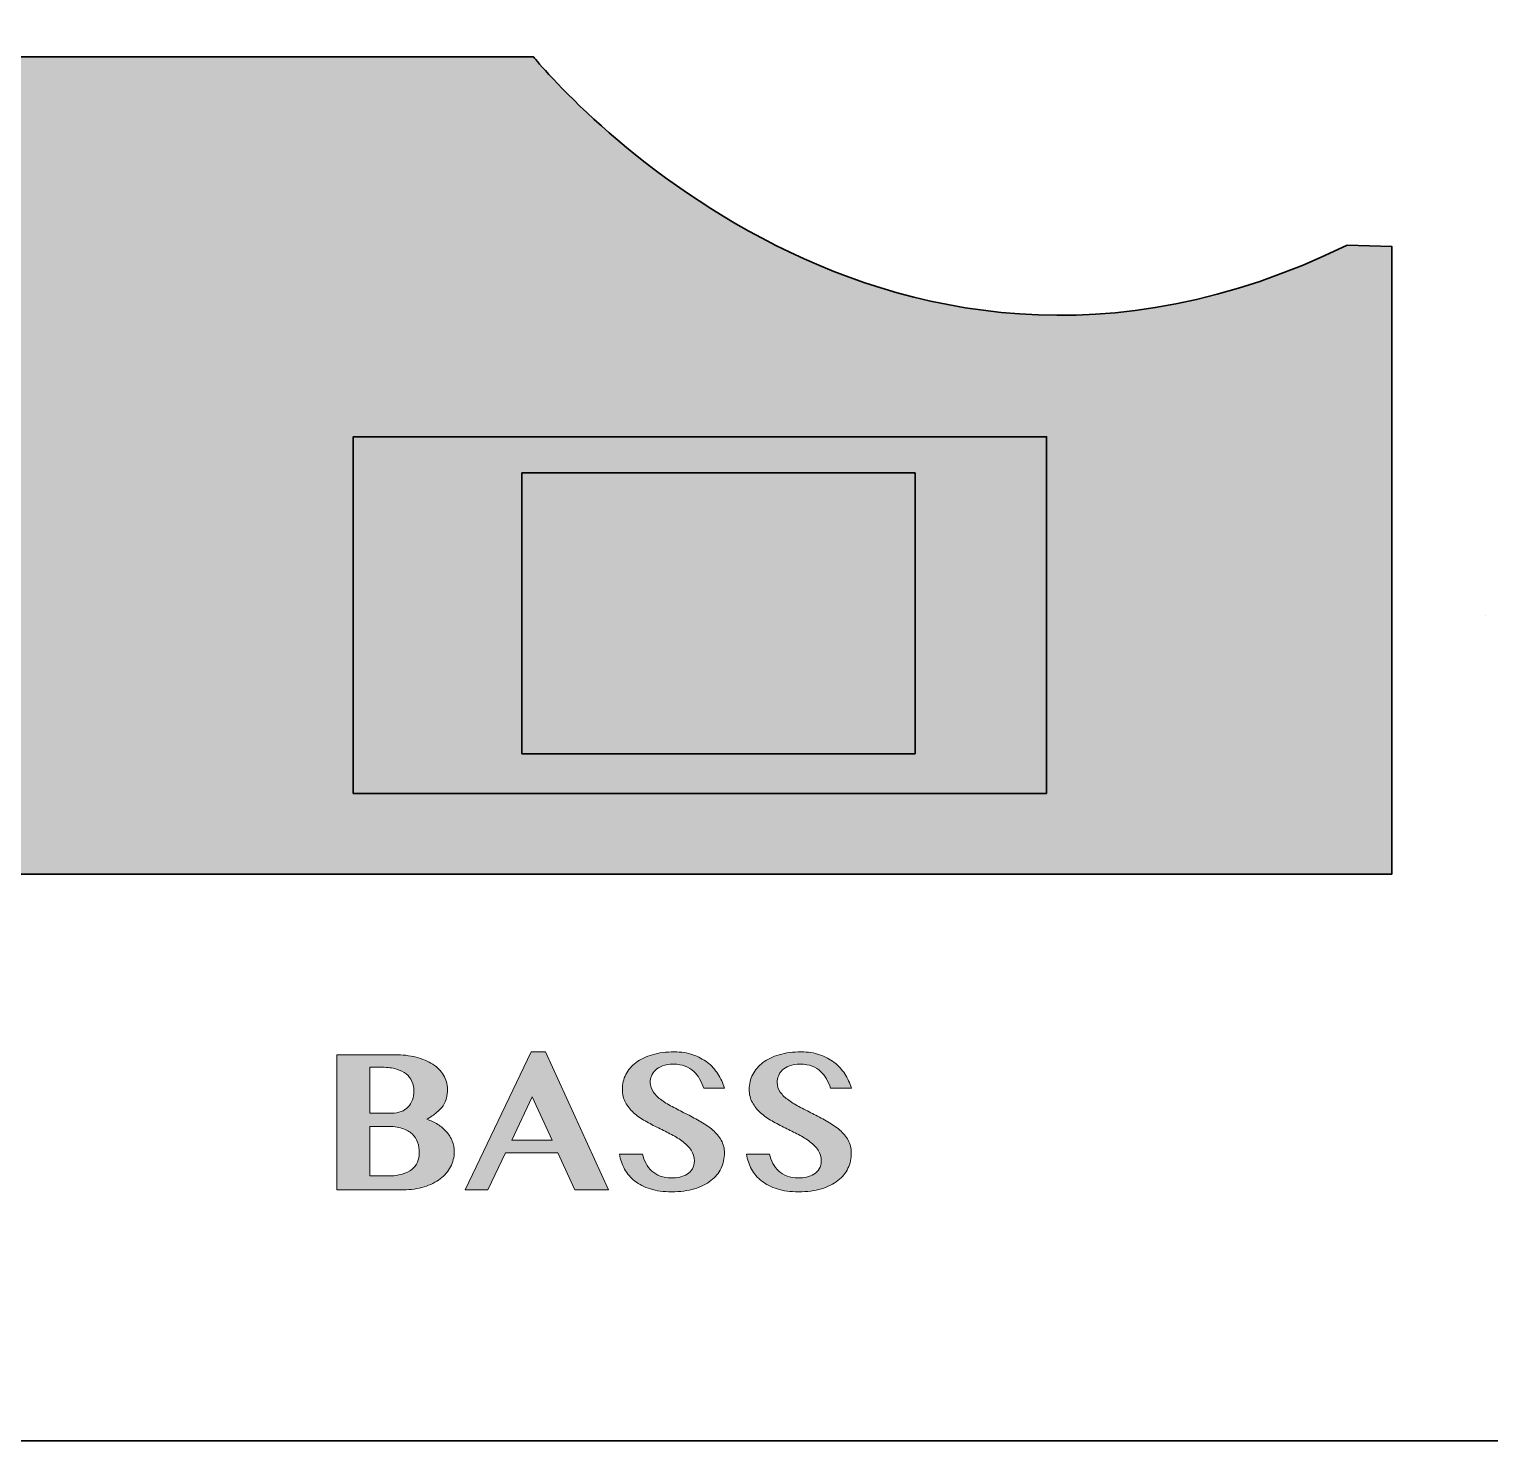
# Model space of a CAD drawing. Header units: inches. Extents: x 4.6 to 20.9, y -20.8 to -6.4.
# Drawn here: x 12.858 to 15.459, y -20.79 to -18.278 of the extents above; entities that cross this region are included whole.
import ezdxf

# ---------------------------------------------------------------- set-up
doc = ezdxf.new("R2010")
doc.units = ezdxf.units.IN
doc.header["$MEASUREMENT"] = 0
for name, color, linetype in [('Decorations', 7, 'Continuous'), ('Gold Things', 7, 'Continuous'), ('Parts Outlines', 7, 'Continuous'), ('Text', 7, 'Continuous')]:
    doc.layers.add(name, color=color, linetype=linetype)

# ---------------------------------------------------------------- blocks, each defined once
blk = doc.blocks.new('block 22')
at = {"layer": 'Text', "true_color": 0x231f20}
h = blk.add_hatch(color=179, dxfattribs=at)
h.dxf.hatch_style = 2
edge = h.paths.add_edge_path()
edge.add_spline(control_points=[(13.4054, -20.1031), (13.4054, -20.1031), (13.5086, -20.1031), (13.5086, -20.1031), (13.5225, -20.1031), (13.5352, -20.1046), (13.5467, -20.1075), (13.5583, -20.1105), (13.5682, -20.1147), (13.5765, -20.1201), (13.5848, -20.1255), (13.5912, -20.132), (13.5958, -20.1395), (13.6004, -20.1471), (13.6027, -20.1554), (13.6027, -20.1646), (13.6027, -20.1704), (13.6021, -20.1757), (13.6009, -20.1804), (13.5997, -20.1851), (13.5977, -20.1896), (13.5948, -20.1939), (13.5919, -20.1981), (13.5881, -20.2022), (13.5834, -20.2062), (13.5787, -20.2101), (13.573, -20.2141), (13.566, -20.2181), (13.5731, -20.2204), (13.5796, -20.2234), (13.5856, -20.2272), (13.5915, -20.2309), (13.5967, -20.2353), (13.601, -20.2403), (13.6054, -20.2453), (13.6087, -20.2508), (13.6112, -20.2569), (13.6136, -20.2628), (13.6147, -20.2693), (13.6147, -20.2762), (13.6147, -20.2857), (13.6126, -20.2945), (13.6083, -20.3027), (13.6039, -20.3108), (13.5978, -20.3179), (13.5898, -20.324), (13.5818, -20.3301), (13.5723, -20.3349), (13.5611, -20.3384), (13.5499, -20.3418), (13.5375, -20.3435), (13.5239, -20.3435), (13.5239, -20.3435), (13.4054, -20.3435), (13.4054, -20.3435), (13.4054, -20.3435), (13.4054, -20.1031), (13.4054, -20.1031)], knot_values=[0, 0, 0, 0, 1, 1, 1, 2, 2, 2, 3, 3, 3, 4, 4, 4, 5, 5, 5, 6, 6, 6, 7, 7, 7, 8, 8, 8, 9, 9, 9, 10, 10, 10, 11, 11, 11, 12, 12, 12, 13, 13, 13, 14, 14, 14, 15, 15, 15, 16, 16, 16, 17, 17, 17, 18, 18, 18, 19, 19, 19, 19], degree=3, periodic=1)
edge = h.paths.add_edge_path()
edge.add_spline(control_points=[(13.4645, -20.2073), (13.4645, -20.2073), (13.5033, -20.2073), (13.5033, -20.2073), (13.5096, -20.2073), (13.5152, -20.2063), (13.5201, -20.2044), (13.525, -20.2025), (13.5292, -20.1997), (13.5325, -20.1962), (13.5359, -20.1926), (13.5385, -20.1885), (13.5403, -20.1837), (13.542, -20.179), (13.5429, -20.1738), (13.5429, -20.168), (13.5429, -20.1617), (13.5418, -20.1559), (13.5395, -20.1507), (13.5373, -20.1455), (13.5339, -20.141), (13.5293, -20.1373), (13.5247, -20.1337), (13.5189, -20.1308), (13.5118, -20.1287), (13.5047, -20.1266), (13.4963, -20.1255), (13.4864, -20.1255), (13.4864, -20.1255), (13.4645, -20.1255), (13.4645, -20.1255), (13.4645, -20.1255), (13.4645, -20.2073), (13.4645, -20.2073)], knot_values=[0, 0, 0, 0, 1, 1, 1, 2, 2, 2, 3, 3, 3, 4, 4, 4, 5, 5, 5, 6, 6, 6, 7, 7, 7, 8, 8, 8, 9, 9, 9, 10, 10, 10, 11, 11, 11, 11], degree=3, periodic=1)
edge = h.paths.add_edge_path()
edge.add_spline(control_points=[(13.4645, -20.3189), (13.4645, -20.3189), (13.4971, -20.3189), (13.4971, -20.3189), (13.5066, -20.3189), (13.5148, -20.3179), (13.5218, -20.3158), (13.5288, -20.3137), (13.5346, -20.3109), (13.5392, -20.3072), (13.5437, -20.3036), (13.5471, -20.2993), (13.5493, -20.2943), (13.5515, -20.2893), (13.5525, -20.2839), (13.5525, -20.2779), (13.5525, -20.2712), (13.5516, -20.2649), (13.5495, -20.2591), (13.5475, -20.2533), (13.5443, -20.2483), (13.5398, -20.2442), (13.5353, -20.24), (13.5293, -20.2367), (13.5219, -20.2343), (13.5145, -20.2319), (13.5055, -20.2307), (13.4949, -20.2307), (13.4949, -20.2307), (13.4645, -20.2307), (13.4645, -20.2307), (13.4645, -20.2307), (13.4645, -20.3189), (13.4645, -20.3189)], knot_values=[0, 0, 0, 0, 1, 1, 1, 2, 2, 2, 3, 3, 3, 4, 4, 4, 5, 5, 5, 6, 6, 6, 7, 7, 7, 8, 8, 8, 9, 9, 9, 10, 10, 10, 11, 11, 11, 11], degree=3, periodic=1)
h = blk.add_hatch(color=179, dxfattribs=at)
h.dxf.hatch_style = 2
h.paths.add_polyline_path([(13.7771, -20.098), (13.8897, -20.3435), (13.8294, -20.3435), (13.7993, -20.2779), (13.7059, -20.2779), (13.6743, -20.3435), (13.6343, -20.3435), (13.7515, -20.098)])
h.paths.add_polyline_path([(13.717, -20.2555), (13.7893, -20.2555), (13.7536, -20.1779)])
h = blk.add_hatch(color=179, dxfattribs=at)
h.dxf.hatch_style = 2
edge = h.paths.add_edge_path()
edge.add_spline(control_points=[(14.0018, -20.3471), (13.9874, -20.3471), (13.9747, -20.3455), (13.9639, -20.3421), (13.9532, -20.3387), (13.944, -20.3341), (13.9363, -20.3281), (13.9287, -20.3221), (13.9226, -20.3151), (13.9181, -20.3069), (13.9136, -20.2987), (13.9106, -20.2897), (13.909, -20.2799), (13.909, -20.2799), (13.9499, -20.2799), (13.9499, -20.2799), (13.9514, -20.286), (13.9535, -20.2916), (13.9562, -20.2967), (13.959, -20.3019), (13.9624, -20.3064), (13.9666, -20.3103), (13.9708, -20.3141), (13.9757, -20.3171), (13.9814, -20.3193), (13.9872, -20.3215), (13.9938, -20.3225), (14.0014, -20.3225), (14.0063, -20.3225), (14.0113, -20.322), (14.0162, -20.321), (14.0211, -20.3199), (14.0255, -20.3182), (14.0293, -20.3158), (14.0332, -20.3134), (14.0363, -20.3103), (14.0387, -20.3064), (14.0411, -20.3025), (14.0423, -20.2978), (14.0423, -20.2922), (14.0423, -20.2851), (14.0405, -20.2788), (14.0368, -20.2733), (14.0331, -20.2677), (14.0282, -20.2626), (14.0222, -20.258), (14.0162, -20.2535), (14.0093, -20.2492), (14.0017, -20.2453), (13.994, -20.2413), (13.9862, -20.2374), (13.9782, -20.2334), (13.9701, -20.2295), (13.9623, -20.2254), (13.9547, -20.221), (13.9471, -20.2167), (13.9402, -20.2118), (13.9342, -20.2064), (13.9281, -20.201), (13.9233, -20.195), (13.9196, -20.1882), (13.9159, -20.1815), (13.9141, -20.1737), (13.9141, -20.1648), (13.9141, -20.1554), (13.9161, -20.1465), (13.9203, -20.1383), (13.9245, -20.1301), (13.9306, -20.123), (13.9385, -20.1171), (13.9465, -20.1111), (13.9562, -20.1065), (13.9676, -20.1031), (13.979, -20.0997), (13.992, -20.098), (14.0067, -20.098), (14.0187, -20.098), (14.0296, -20.0997), (14.0395, -20.1031), (14.0492, -20.1065), (14.0579, -20.1111), (14.0654, -20.1168), (14.0728, -20.1226), (14.0791, -20.1295), (14.0843, -20.1373), (14.0894, -20.1452), (14.0934, -20.1537), (14.0961, -20.1627), (14.0961, -20.1627), (14.059, -20.1627), (14.059, -20.1627), (14.0569, -20.1569), (14.0544, -20.1514), (14.0516, -20.1463), (14.0488, -20.1411), (14.0453, -20.1366), (14.0411, -20.1328), (14.0369, -20.1289), (14.0319, -20.1258), (14.0261, -20.1235), (14.0202, -20.1211), (14.0131, -20.12), (14.0049, -20.12), (13.9972, -20.12), (13.9907, -20.121), (13.9855, -20.123), (13.9803, -20.125), (13.9761, -20.1276), (13.9729, -20.1307), (13.9697, -20.1339), (13.9673, -20.1373), (13.9659, -20.1411), (13.9644, -20.1449), (13.9637, -20.1486), (13.9637, -20.1523), (13.9637, -20.1587), (13.9656, -20.1646), (13.9694, -20.1698), (13.9732, -20.175), (13.9781, -20.1798), (13.9843, -20.1842), (13.9905, -20.1887), (13.9976, -20.1929), (14.0056, -20.197), (14.0135, -20.2011), (14.0216, -20.2053), (14.0298, -20.2094), (14.038, -20.2136), (14.0461, -20.218), (14.054, -20.2225), (14.062, -20.227), (14.0691, -20.2319), (14.0752, -20.2374), (14.0814, -20.2429), (14.0864, -20.2489), (14.0902, -20.2555), (14.094, -20.2621), (14.0959, -20.2696), (14.0959, -20.2779), (14.0959, -20.2878), (14.0939, -20.2969), (14.0898, -20.3053), (14.0858, -20.3138), (14.0798, -20.3211), (14.0719, -20.3273), (14.0639, -20.3334), (14.0541, -20.3383), (14.0425, -20.3418), (14.0308, -20.3454), (14.0173, -20.3471), (14.0018, -20.3471)], knot_values=[0, 0, 0, 0, 1, 1, 1, 2, 2, 2, 3, 3, 3, 4, 4, 4, 5, 5, 5, 6, 6, 6, 7, 7, 7, 8, 8, 8, 9, 9, 9, 10, 10, 10, 11, 11, 11, 12, 12, 12, 13, 13, 13, 14, 14, 14, 15, 15, 15, 16, 16, 16, 17, 17, 17, 18, 18, 18, 19, 19, 19, 20, 20, 20, 21, 21, 21, 22, 22, 22, 23, 23, 23, 24, 24, 24, 25, 25, 25, 26, 26, 26, 27, 27, 27, 28, 28, 28, 29, 29, 29, 30, 30, 30, 31, 31, 31, 32, 32, 32, 33, 33, 33, 34, 34, 34, 35, 35, 35, 36, 36, 36, 37, 37, 37, 38, 38, 38, 39, 39, 39, 40, 40, 40, 41, 41, 41, 42, 42, 42, 43, 43, 43, 44, 44, 44, 45, 45, 45, 46, 46, 46, 47, 47, 47, 48, 48, 48, 49, 49, 49, 50, 50, 50, 50], degree=3, periodic=1)
h = blk.add_hatch(color=179, dxfattribs=at)
h.dxf.hatch_style = 2
edge = h.paths.add_edge_path()
edge.add_spline(control_points=[(14.2278, -20.3471), (14.2133, -20.3471), (14.2007, -20.3455), (14.1899, -20.3421), (14.1792, -20.3387), (14.17, -20.3341), (14.1623, -20.3281), (14.1547, -20.3221), (14.1486, -20.3151), (14.1441, -20.3069), (14.1396, -20.2987), (14.1365, -20.2897), (14.135, -20.2799), (14.135, -20.2799), (14.1759, -20.2799), (14.1759, -20.2799), (14.1774, -20.286), (14.1795, -20.2916), (14.1822, -20.2967), (14.1849, -20.3019), (14.1884, -20.3064), (14.1926, -20.3103), (14.1968, -20.3141), (14.2017, -20.3171), (14.2074, -20.3193), (14.2131, -20.3215), (14.2197, -20.3225), (14.2273, -20.3225), (14.2323, -20.3225), (14.2372, -20.322), (14.2421, -20.321), (14.2471, -20.3199), (14.2514, -20.3182), (14.2553, -20.3158), (14.2591, -20.3134), (14.2623, -20.3103), (14.2647, -20.3064), (14.2671, -20.3025), (14.2683, -20.2978), (14.2683, -20.2922), (14.2683, -20.2851), (14.2665, -20.2788), (14.2628, -20.2733), (14.259, -20.2677), (14.2542, -20.2626), (14.2482, -20.258), (14.2421, -20.2535), (14.2353, -20.2492), (14.2277, -20.2453), (14.22, -20.2413), (14.2122, -20.2374), (14.2041, -20.2334), (14.1961, -20.2295), (14.1883, -20.2254), (14.1806, -20.221), (14.173, -20.2167), (14.1662, -20.2118), (14.1601, -20.2064), (14.1541, -20.201), (14.1492, -20.195), (14.1456, -20.1882), (14.1418, -20.1815), (14.14, -20.1737), (14.14, -20.1648), (14.14, -20.1554), (14.1421, -20.1465), (14.1463, -20.1383), (14.1505, -20.1301), (14.1565, -20.123), (14.1645, -20.1171), (14.1724, -20.1111), (14.1821, -20.1065), (14.1935, -20.1031), (14.205, -20.0997), (14.218, -20.098), (14.2326, -20.098), (14.2446, -20.098), (14.2556, -20.0997), (14.2654, -20.1031), (14.2752, -20.1065), (14.2838, -20.1111), (14.2913, -20.1168), (14.2988, -20.1226), (14.3051, -20.1295), (14.3102, -20.1373), (14.3154, -20.1452), (14.3193, -20.1537), (14.3221, -20.1627), (14.3221, -20.1627), (14.285, -20.1627), (14.285, -20.1627), (14.2828, -20.1569), (14.2804, -20.1514), (14.2776, -20.1463), (14.2748, -20.1411), (14.2713, -20.1366), (14.2671, -20.1328), (14.2629, -20.1289), (14.2579, -20.1258), (14.252, -20.1235), (14.2462, -20.1211), (14.2391, -20.12), (14.2309, -20.12), (14.2232, -20.12), (14.2167, -20.121), (14.2115, -20.123), (14.2063, -20.125), (14.2021, -20.1276), (14.1988, -20.1307), (14.1956, -20.1339), (14.1933, -20.1373), (14.1919, -20.1411), (14.1904, -20.1449), (14.1897, -20.1486), (14.1897, -20.1523), (14.1897, -20.1587), (14.1916, -20.1646), (14.1953, -20.1698), (14.1991, -20.175), (14.2041, -20.1798), (14.2103, -20.1842), (14.2165, -20.1887), (14.2236, -20.1929), (14.2315, -20.197), (14.2395, -20.2011), (14.2475, -20.2053), (14.2557, -20.2094), (14.2639, -20.2136), (14.272, -20.218), (14.28, -20.2225), (14.2879, -20.227), (14.295, -20.2319), (14.3012, -20.2374), (14.3074, -20.2429), (14.3124, -20.2489), (14.3162, -20.2555), (14.32, -20.2621), (14.3218, -20.2696), (14.3218, -20.2779), (14.3218, -20.2878), (14.3198, -20.2969), (14.3158, -20.3053), (14.3118, -20.3138), (14.3058, -20.3211), (14.2978, -20.3273), (14.2899, -20.3334), (14.2801, -20.3383), (14.2684, -20.3418), (14.2568, -20.3454), (14.2432, -20.3471), (14.2278, -20.3471)], knot_values=[0, 0, 0, 0, 1, 1, 1, 2, 2, 2, 3, 3, 3, 4, 4, 4, 5, 5, 5, 6, 6, 6, 7, 7, 7, 8, 8, 8, 9, 9, 9, 10, 10, 10, 11, 11, 11, 12, 12, 12, 13, 13, 13, 14, 14, 14, 15, 15, 15, 16, 16, 16, 17, 17, 17, 18, 18, 18, 19, 19, 19, 20, 20, 20, 21, 21, 21, 22, 22, 22, 23, 23, 23, 24, 24, 24, 25, 25, 25, 26, 26, 26, 27, 27, 27, 28, 28, 28, 29, 29, 29, 30, 30, 30, 31, 31, 31, 32, 32, 32, 33, 33, 33, 34, 34, 34, 35, 35, 35, 36, 36, 36, 37, 37, 37, 38, 38, 38, 39, 39, 39, 40, 40, 40, 41, 41, 41, 42, 42, 42, 43, 43, 43, 44, 44, 44, 45, 45, 45, 46, 46, 46, 47, 47, 47, 48, 48, 48, 49, 49, 49, 50, 50, 50, 50], degree=3, periodic=1)
at = {"layer": 'Text', "lineweight": 0}
for points in [[(13.7771, -20.098), (13.8897, -20.3435), (13.8294, -20.3435), (13.7993, -20.2779), (13.7059, -20.2779), (13.6743, -20.3435), (13.6343, -20.3435), (13.7515, -20.098), (13.7771, -20.098)], [(13.717, -20.2555), (13.7893, -20.2555), (13.7536, -20.1779), (13.717, -20.2555)]]:
    blk.add_lwpolyline(points, dxfattribs=at)
for points, knots in [([(13.4054, -20.1031), (13.4054, -20.1031), (13.5086, -20.1031), (13.5086, -20.1031), (13.5225, -20.1031), (13.5352, -20.1046), (13.5467, -20.1075), (13.5583, -20.1105), (13.5682, -20.1147), (13.5765, -20.1201), (13.5848, -20.1255), (13.5912, -20.132), (13.5958, -20.1395), (13.6004, -20.1471), (13.6027, -20.1554), (13.6027, -20.1646), (13.6027, -20.1704), (13.6021, -20.1757), (13.6009, -20.1804), (13.5997, -20.1851), (13.5977, -20.1896), (13.5948, -20.1939), (13.5919, -20.1981), (13.5881, -20.2022), (13.5834, -20.2062), (13.5787, -20.2101), (13.573, -20.2141), (13.566, -20.2181), (13.5731, -20.2204), (13.5796, -20.2234), (13.5856, -20.2272), (13.5915, -20.2309), (13.5967, -20.2353), (13.601, -20.2403), (13.6054, -20.2453), (13.6087, -20.2508), (13.6112, -20.2569), (13.6136, -20.2628), (13.6147, -20.2693), (13.6147, -20.2762), (13.6147, -20.2857), (13.6126, -20.2945), (13.6083, -20.3027), (13.6039, -20.3108), (13.5978, -20.3179), (13.5898, -20.324), (13.5818, -20.3301), (13.5723, -20.3349), (13.5611, -20.3384), (13.5499, -20.3418), (13.5375, -20.3435), (13.5239, -20.3435), (13.5239, -20.3435), (13.4054, -20.3435), (13.4054, -20.3435), (13.4054, -20.3435), (13.4054, -20.1031), (13.4054, -20.1031)], [0, 0, 0, 0, 1, 1, 1, 2, 2, 2, 3, 3, 3, 4, 4, 4, 5, 5, 5, 6, 6, 6, 7, 7, 7, 8, 8, 8, 9, 9, 9, 10, 10, 10, 11, 11, 11, 12, 12, 12, 13, 13, 13, 14, 14, 14, 15, 15, 15, 16, 16, 16, 17, 17, 17, 18, 18, 18, 19, 19, 19, 19]), ([(14.0018, -20.3471), (13.9874, -20.3471), (13.9747, -20.3455), (13.9639, -20.3421), (13.9532, -20.3387), (13.944, -20.3341), (13.9363, -20.3281), (13.9287, -20.3221), (13.9226, -20.3151), (13.9181, -20.3069), (13.9136, -20.2987), (13.9106, -20.2897), (13.909, -20.2799), (13.909, -20.2799), (13.9499, -20.2799), (13.9499, -20.2799), (13.9514, -20.286), (13.9535, -20.2916), (13.9562, -20.2967), (13.959, -20.3019), (13.9624, -20.3064), (13.9666, -20.3103), (13.9708, -20.3141), (13.9757, -20.3171), (13.9814, -20.3193), (13.9872, -20.3215), (13.9938, -20.3225), (14.0014, -20.3225), (14.0063, -20.3225), (14.0113, -20.322), (14.0162, -20.321), (14.0211, -20.3199), (14.0255, -20.3182), (14.0293, -20.3158), (14.0332, -20.3134), (14.0363, -20.3103), (14.0387, -20.3064), (14.0411, -20.3025), (14.0423, -20.2978), (14.0423, -20.2922), (14.0423, -20.2851), (14.0405, -20.2788), (14.0368, -20.2733), (14.0331, -20.2677), (14.0282, -20.2626), (14.0222, -20.258), (14.0162, -20.2535), (14.0093, -20.2492), (14.0017, -20.2453), (13.994, -20.2413), (13.9862, -20.2374), (13.9782, -20.2334), (13.9701, -20.2295), (13.9623, -20.2254), (13.9547, -20.221), (13.9471, -20.2167), (13.9402, -20.2118), (13.9342, -20.2064), (13.9281, -20.201), (13.9233, -20.195), (13.9196, -20.1882), (13.9159, -20.1815), (13.9141, -20.1737), (13.9141, -20.1648), (13.9141, -20.1554), (13.9161, -20.1465), (13.9203, -20.1383), (13.9245, -20.1301), (13.9306, -20.123), (13.9385, -20.1171), (13.9465, -20.1111), (13.9562, -20.1065), (13.9676, -20.1031), (13.979, -20.0997), (13.992, -20.098), (14.0067, -20.098), (14.0187, -20.098), (14.0296, -20.0997), (14.0395, -20.1031), (14.0492, -20.1065), (14.0579, -20.1111), (14.0654, -20.1168), (14.0728, -20.1226), (14.0791, -20.1295), (14.0843, -20.1373), (14.0894, -20.1452), (14.0934, -20.1537), (14.0961, -20.1627), (14.0961, -20.1627), (14.059, -20.1627), (14.059, -20.1627), (14.0569, -20.1569), (14.0544, -20.1514), (14.0516, -20.1463), (14.0488, -20.1411), (14.0453, -20.1366), (14.0411, -20.1328), (14.0369, -20.1289), (14.0319, -20.1258), (14.0261, -20.1235), (14.0202, -20.1211), (14.0131, -20.12), (14.0049, -20.12), (13.9972, -20.12), (13.9907, -20.121), (13.9855, -20.123), (13.9803, -20.125), (13.9761, -20.1276), (13.9729, -20.1307), (13.9697, -20.1339), (13.9673, -20.1373), (13.9659, -20.1411), (13.9644, -20.1449), (13.9637, -20.1486), (13.9637, -20.1523), (13.9637, -20.1587), (13.9656, -20.1646), (13.9694, -20.1698), (13.9732, -20.175), (13.9781, -20.1798), (13.9843, -20.1842), (13.9905, -20.1887), (13.9976, -20.1929), (14.0056, -20.197), (14.0135, -20.2011), (14.0216, -20.2053), (14.0298, -20.2094), (14.038, -20.2136), (14.0461, -20.218), (14.054, -20.2225), (14.062, -20.227), (14.0691, -20.2319), (14.0752, -20.2374), (14.0814, -20.2429), (14.0864, -20.2489), (14.0902, -20.2555), (14.094, -20.2621), (14.0959, -20.2696), (14.0959, -20.2779), (14.0959, -20.2878), (14.0939, -20.2969), (14.0898, -20.3053), (14.0858, -20.3138), (14.0798, -20.3211), (14.0719, -20.3273), (14.0639, -20.3334), (14.0541, -20.3383), (14.0425, -20.3418), (14.0308, -20.3454), (14.0173, -20.3471), (14.0018, -20.3471)], [0, 0, 0, 0, 1, 1, 1, 2, 2, 2, 3, 3, 3, 4, 4, 4, 5, 5, 5, 6, 6, 6, 7, 7, 7, 8, 8, 8, 9, 9, 9, 10, 10, 10, 11, 11, 11, 12, 12, 12, 13, 13, 13, 14, 14, 14, 15, 15, 15, 16, 16, 16, 17, 17, 17, 18, 18, 18, 19, 19, 19, 20, 20, 20, 21, 21, 21, 22, 22, 22, 23, 23, 23, 24, 24, 24, 25, 25, 25, 26, 26, 26, 27, 27, 27, 28, 28, 28, 29, 29, 29, 30, 30, 30, 31, 31, 31, 32, 32, 32, 33, 33, 33, 34, 34, 34, 35, 35, 35, 36, 36, 36, 37, 37, 37, 38, 38, 38, 39, 39, 39, 40, 40, 40, 41, 41, 41, 42, 42, 42, 43, 43, 43, 44, 44, 44, 45, 45, 45, 46, 46, 46, 47, 47, 47, 48, 48, 48, 49, 49, 49, 50, 50, 50, 50]), ([(14.2278, -20.3471), (14.2133, -20.3471), (14.2007, -20.3455), (14.1899, -20.3421), (14.1792, -20.3387), (14.17, -20.3341), (14.1623, -20.3281), (14.1547, -20.3221), (14.1486, -20.3151), (14.1441, -20.3069), (14.1396, -20.2987), (14.1365, -20.2897), (14.135, -20.2799), (14.135, -20.2799), (14.1759, -20.2799), (14.1759, -20.2799), (14.1774, -20.286), (14.1795, -20.2916), (14.1822, -20.2967), (14.1849, -20.3019), (14.1884, -20.3064), (14.1926, -20.3103), (14.1968, -20.3141), (14.2017, -20.3171), (14.2074, -20.3193), (14.2131, -20.3215), (14.2197, -20.3225), (14.2273, -20.3225), (14.2323, -20.3225), (14.2372, -20.322), (14.2421, -20.321), (14.2471, -20.3199), (14.2514, -20.3182), (14.2553, -20.3158), (14.2591, -20.3134), (14.2623, -20.3103), (14.2647, -20.3064), (14.2671, -20.3025), (14.2683, -20.2978), (14.2683, -20.2922), (14.2683, -20.2851), (14.2665, -20.2788), (14.2628, -20.2733), (14.259, -20.2677), (14.2542, -20.2626), (14.2482, -20.258), (14.2421, -20.2535), (14.2353, -20.2492), (14.2277, -20.2453), (14.22, -20.2413), (14.2122, -20.2374), (14.2041, -20.2334), (14.1961, -20.2295), (14.1883, -20.2254), (14.1806, -20.221), (14.173, -20.2167), (14.1662, -20.2118), (14.1601, -20.2064), (14.1541, -20.201), (14.1492, -20.195), (14.1456, -20.1882), (14.1418, -20.1815), (14.14, -20.1737), (14.14, -20.1648), (14.14, -20.1554), (14.1421, -20.1465), (14.1463, -20.1383), (14.1505, -20.1301), (14.1565, -20.123), (14.1645, -20.1171), (14.1724, -20.1111), (14.1821, -20.1065), (14.1935, -20.1031), (14.205, -20.0997), (14.218, -20.098), (14.2326, -20.098), (14.2446, -20.098), (14.2556, -20.0997), (14.2654, -20.1031), (14.2752, -20.1065), (14.2838, -20.1111), (14.2913, -20.1168), (14.2988, -20.1226), (14.3051, -20.1295), (14.3102, -20.1373), (14.3154, -20.1452), (14.3193, -20.1537), (14.3221, -20.1627), (14.3221, -20.1627), (14.285, -20.1627), (14.285, -20.1627), (14.2828, -20.1569), (14.2804, -20.1514), (14.2776, -20.1463), (14.2748, -20.1411), (14.2713, -20.1366), (14.2671, -20.1328), (14.2629, -20.1289), (14.2579, -20.1258), (14.252, -20.1235), (14.2462, -20.1211), (14.2391, -20.12), (14.2309, -20.12), (14.2232, -20.12), (14.2167, -20.121), (14.2115, -20.123), (14.2063, -20.125), (14.2021, -20.1276), (14.1988, -20.1307), (14.1956, -20.1339), (14.1933, -20.1373), (14.1919, -20.1411), (14.1904, -20.1449), (14.1897, -20.1486), (14.1897, -20.1523), (14.1897, -20.1587), (14.1916, -20.1646), (14.1953, -20.1698), (14.1991, -20.175), (14.2041, -20.1798), (14.2103, -20.1842), (14.2165, -20.1887), (14.2236, -20.1929), (14.2315, -20.197), (14.2395, -20.2011), (14.2475, -20.2053), (14.2557, -20.2094), (14.2639, -20.2136), (14.272, -20.218), (14.28, -20.2225), (14.2879, -20.227), (14.295, -20.2319), (14.3012, -20.2374), (14.3074, -20.2429), (14.3124, -20.2489), (14.3162, -20.2555), (14.32, -20.2621), (14.3218, -20.2696), (14.3218, -20.2779), (14.3218, -20.2878), (14.3198, -20.2969), (14.3158, -20.3053), (14.3118, -20.3138), (14.3058, -20.3211), (14.2978, -20.3273), (14.2899, -20.3334), (14.2801, -20.3383), (14.2684, -20.3418), (14.2568, -20.3454), (14.2432, -20.3471), (14.2278, -20.3471)], [0, 0, 0, 0, 1, 1, 1, 2, 2, 2, 3, 3, 3, 4, 4, 4, 5, 5, 5, 6, 6, 6, 7, 7, 7, 8, 8, 8, 9, 9, 9, 10, 10, 10, 11, 11, 11, 12, 12, 12, 13, 13, 13, 14, 14, 14, 15, 15, 15, 16, 16, 16, 17, 17, 17, 18, 18, 18, 19, 19, 19, 20, 20, 20, 21, 21, 21, 22, 22, 22, 23, 23, 23, 24, 24, 24, 25, 25, 25, 26, 26, 26, 27, 27, 27, 28, 28, 28, 29, 29, 29, 30, 30, 30, 31, 31, 31, 32, 32, 32, 33, 33, 33, 34, 34, 34, 35, 35, 35, 36, 36, 36, 37, 37, 37, 38, 38, 38, 39, 39, 39, 40, 40, 40, 41, 41, 41, 42, 42, 42, 43, 43, 43, 44, 44, 44, 45, 45, 45, 46, 46, 46, 47, 47, 47, 48, 48, 48, 49, 49, 49, 50, 50, 50, 50]), ([(13.4645, -20.2073), (13.4645, -20.2073), (13.5033, -20.2073), (13.5033, -20.2073), (13.5096, -20.2073), (13.5152, -20.2063), (13.5201, -20.2044), (13.525, -20.2025), (13.5292, -20.1997), (13.5325, -20.1962), (13.5359, -20.1926), (13.5385, -20.1885), (13.5403, -20.1837), (13.542, -20.179), (13.5429, -20.1738), (13.5429, -20.168), (13.5429, -20.1617), (13.5418, -20.1559), (13.5395, -20.1507), (13.5373, -20.1455), (13.5339, -20.141), (13.5293, -20.1373), (13.5247, -20.1337), (13.5189, -20.1308), (13.5118, -20.1287), (13.5047, -20.1266), (13.4963, -20.1255), (13.4864, -20.1255), (13.4864, -20.1255), (13.4645, -20.1255), (13.4645, -20.1255), (13.4645, -20.1255), (13.4645, -20.2073), (13.4645, -20.2073)], [0, 0, 0, 0, 1, 1, 1, 2, 2, 2, 3, 3, 3, 4, 4, 4, 5, 5, 5, 6, 6, 6, 7, 7, 7, 8, 8, 8, 9, 9, 9, 10, 10, 10, 11, 11, 11, 11]), ([(13.4645, -20.3189), (13.4645, -20.3189), (13.4971, -20.3189), (13.4971, -20.3189), (13.5066, -20.3189), (13.5148, -20.3179), (13.5218, -20.3158), (13.5288, -20.3137), (13.5346, -20.3109), (13.5392, -20.3072), (13.5437, -20.3036), (13.5471, -20.2993), (13.5493, -20.2943), (13.5515, -20.2893), (13.5525, -20.2839), (13.5525, -20.2779), (13.5525, -20.2712), (13.5516, -20.2649), (13.5495, -20.2591), (13.5475, -20.2533), (13.5443, -20.2483), (13.5398, -20.2442), (13.5353, -20.24), (13.5293, -20.2367), (13.5219, -20.2343), (13.5145, -20.2319), (13.5055, -20.2307), (13.4949, -20.2307), (13.4949, -20.2307), (13.4645, -20.2307), (13.4645, -20.2307), (13.4645, -20.2307), (13.4645, -20.3189), (13.4645, -20.3189)], [0, 0, 0, 0, 1, 1, 1, 2, 2, 2, 3, 3, 3, 4, 4, 4, 5, 5, 5, 6, 6, 6, 7, 7, 7, 8, 8, 8, 9, 9, 9, 10, 10, 10, 11, 11, 11, 11])]:
    blk.add_open_spline(points, degree=3, knots=knots, dxfattribs=at)

msp = doc.modelspace()

# ---------------------------------------------------------------- hatches: boundary and pattern name
at = {"layer": 'Gold Things', "true_color": 0xf8ed31}
h = msp.add_hatch(color=2, dxfattribs=at)
edge = h.paths.add_edge_path()
edge.add_spline(control_points=[(7.1702, -18.6355), (7.1702, -18.6355), (7.0842, -18.6326), (7.0842, -18.6326), (7.0842, -18.6326), (7.0842, -18.8283), (7.0842, -18.8283), (7.0842, -18.8283), (7.0842, -19.782), (7.0842, -19.782), (7.0842, -19.782), (15.2841, -19.782), (15.2841, -19.782), (15.2841, -19.782), (15.2841, -19.0412), (15.2841, -19.0412), (15.2841, -19.0412), (15.2841, -18.8648), (15.2841, -18.8648), (15.2841, -18.8648), (15.2841, -18.6641), (15.2841, -18.6641), (15.2841, -18.6641), (15.2047, -18.6619), (15.2047, -18.6619), (14.3581, -19.0765), (13.7559, -18.3268), (13.7559, -18.3268), (13.7559, -18.3268), (8.6519, -18.3268), (8.6519, -18.3268), (8.6519, -18.3268), (8.2197, -19.0559), (7.3201, -18.7266), (7.3201, -18.7266), (7.1702, -18.6355), (7.1702, -18.6355)], knot_values=[0, 0, 0, 0, 1, 1, 1, 2, 2, 2, 3, 3, 3, 4, 4, 4, 5, 5, 5, 6, 6, 6, 7, 7, 7, 8, 8, 8, 9, 9, 9, 10, 10, 10, 11, 11, 11, 12, 12, 12, 12], degree=3, periodic=1)
at = {"layer": 'Gold Things', "true_color": 0x000000}
h = msp.add_hatch(color=178, dxfattribs=at)
h.dxf.hatch_style = 2
h.paths.add_polyline_path([(14.6696, -19.638), (13.4348, -19.638), (13.4348, -19.003), (14.6696, -19.003)])
at = {"layer": 'Parts Outlines', "true_color": 0xed1f24}
h = msp.add_hatch(color=22, dxfattribs=at)
h.dxf.hatch_style = 2
h.paths.add_polyline_path([(14.4353, -19.5675), (13.7353, -19.5675), (13.7353, -19.0675), (14.4353, -19.0675)])

# ---------------------------------------------------------------- linework, layer by layer
at = {"layer": 'Decorations', "color": 179, "lineweight": 35, "true_color": 0x231f20}
msp.add_lwpolyline([(15.4517, -19.3205), (15.4517, -19.3205)], dxfattribs=at)
msp.add_open_spline([(17.7595, -8.9959), (17.7595, -8.9959), (17.7595, -18.174), (17.7595, -18.174), (17.7595, -18.174), (17.7595, -18.2627), (17.7595, -18.2627), (17.7595, -18.2627), (17.7793, -19.394), (15.5164, -19.394), (15.5164, -19.394), (15.5164, -19.4645), (15.5164, -19.4645), (15.5164, -19.4645), (15.5164, -20.0601), (15.5164, -20.0601), (15.5164, -20.0601), (15.6985, -20.2612), (15.6985, -20.2612), (15.6985, -20.2612), (15.6985, -20.7081), (15.6985, -20.7081), (15.6985, -20.7081), (15.6985, -20.7904), (15.6985, -20.7904), (15.6985, -20.7904), (6.6383, -20.7904), (6.6383, -20.7904), (6.6383, -20.7904), (6.6383, -20.2612), (6.6383, -20.2612), (6.6383, -20.2612), (6.8204, -20.0775), (6.8204, -20.0775), (6.8204, -20.0775), (6.8204, -19.4146), (6.8204, -19.4146), (4.5574, -19.4146), (4.5772, -18.2386), (4.5772, -18.2386), (4.5772, -18.2386), (4.5772, -17.4861), (4.5772, -17.4861), (4.5772, -17.4861), (4.5772, -8.9782), (4.5772, -8.9782), (4.5772, -8.9782), (4.5772, -8.1324), (4.5772, -8.1324), (4.5772, -6.3537), (5.7971, -6.4716), (5.7971, -6.4716), (5.7971, -6.4716), (6.156, -6.4702), (6.156, -6.4702), (6.156, -6.4702), (15.875, -6.47), (15.875, -6.47), (15.875, -6.47), (16.5429, -6.4716), (16.5429, -6.4716), (16.5429, -6.4716), (17.7544, -6.3584), (17.7544, -8.1324), (17.7544, -8.1324), (17.7595, -8.9959), (17.7595, -8.9959)], degree=3, knots=[0, 0, 0, 0, 1, 1, 1, 2, 2, 2, 3, 3, 3, 4, 4, 4, 5, 5, 5, 6, 6, 6, 7, 7, 7, 8, 8, 8, 9, 9, 9, 10, 10, 10, 11, 11, 11, 12, 12, 12, 13, 13, 13, 14, 14, 14, 15, 15, 15, 16, 16, 16, 17, 17, 17, 18, 18, 18, 19, 19, 19, 20, 20, 20, 21, 21, 21, 22, 22, 22, 22], dxfattribs=at)
at = {"layer": 'Gold Things', "color": 178, "lineweight": 35, "true_color": 0x020202}
msp.add_lwpolyline([(14.6696, -19.638), (13.4348, -19.638), (13.4348, -19.003), (14.6696, -19.003), (14.6696, -19.638)], dxfattribs=at)
at = {"layer": 'Gold Things', "color": 179, "lineweight": 35, "true_color": 0x231f20}
msp.add_open_spline([(17.7683, -8.9959), (17.7683, -8.9959), (17.7683, -18.174), (17.7683, -18.174), (17.7683, -18.174), (17.7683, -18.2627), (17.7683, -18.2627), (17.7683, -18.2627), (17.7881, -19.394), (15.5252, -19.394), (15.5252, -19.394), (15.5252, -19.4645), (15.5252, -19.4645), (15.5252, -19.4645), (15.5252, -20.0601), (15.5252, -20.0601), (15.5252, -20.0601), (15.7073, -20.2612), (15.7073, -20.2612), (15.7073, -20.2612), (15.7073, -20.7081), (15.7073, -20.7081), (15.7073, -20.7081), (15.7073, -20.7904), (15.7073, -20.7904), (15.7073, -20.7904), (6.6471, -20.7904), (6.6471, -20.7904), (6.6471, -20.7904), (6.6471, -20.2612), (6.6471, -20.2612), (6.6471, -20.2612), (6.8292, -20.0775), (6.8292, -20.0775), (6.8292, -20.0775), (6.8292, -19.4146), (6.8292, -19.4146), (4.5662, -19.4146), (4.586, -18.2386), (4.586, -18.2386), (4.586, -18.2386), (4.586, -17.4861), (4.586, -17.4861), (4.586, -17.4861), (4.586, -8.9782), (4.586, -8.9782), (4.586, -8.9782), (4.586, -8.1324), (4.586, -8.1324), (4.586, -6.3537), (5.8059, -6.4716), (5.8059, -6.4716), (5.8059, -6.4716), (6.1648, -6.4702), (6.1648, -6.4702), (6.1648, -6.4702), (15.8838, -6.47), (15.8838, -6.47), (15.8838, -6.47), (16.5517, -6.4716), (16.5517, -6.4716), (16.5517, -6.4716), (17.7632, -6.3584), (17.7632, -8.1324), (17.7632, -8.1324), (17.7683, -8.9959), (17.7683, -8.9959)], degree=3, knots=[0, 0, 0, 0, 1, 1, 1, 2, 2, 2, 3, 3, 3, 4, 4, 4, 5, 5, 5, 6, 6, 6, 7, 7, 7, 8, 8, 8, 9, 9, 9, 10, 10, 10, 11, 11, 11, 12, 12, 12, 13, 13, 13, 14, 14, 14, 15, 15, 15, 16, 16, 16, 17, 17, 17, 18, 18, 18, 19, 19, 19, 20, 20, 20, 21, 21, 21, 22, 22, 22, 22], dxfattribs=at)
at = {"layer": 'Gold Things', "color": 178, "lineweight": 35, "true_color": 0x050505}
msp.add_open_spline([(7.1702, -18.6355), (7.1702, -18.6355), (7.0842, -18.6326), (7.0842, -18.6326), (7.0842, -18.6326), (7.0842, -18.8283), (7.0842, -18.8283), (7.0842, -18.8283), (7.0842, -19.782), (7.0842, -19.782), (7.0842, -19.782), (15.2841, -19.782), (15.2841, -19.782), (15.2841, -19.782), (15.2841, -19.0412), (15.2841, -19.0412), (15.2841, -19.0412), (15.2841, -18.8648), (15.2841, -18.8648), (15.2841, -18.8648), (15.2841, -18.6641), (15.2841, -18.6641), (15.2841, -18.6641), (15.2047, -18.6619), (15.2047, -18.6619), (14.3581, -19.0765), (13.7559, -18.3268), (13.7559, -18.3268), (13.7559, -18.3268), (8.6519, -18.3268), (8.6519, -18.3268), (8.6519, -18.3268), (8.2197, -19.0559), (7.3201, -18.7266), (7.3201, -18.7266), (7.1702, -18.6355), (7.1702, -18.6355)], degree=3, knots=[0, 0, 0, 0, 1, 1, 1, 2, 2, 2, 3, 3, 3, 4, 4, 4, 5, 5, 5, 6, 6, 6, 7, 7, 7, 8, 8, 8, 9, 9, 9, 10, 10, 10, 11, 11, 11, 12, 12, 12, 12], dxfattribs=at)
at = {"layer": 'Parts Outlines', "color": 179, "lineweight": 35, "true_color": 0x231f20}
msp.add_lwpolyline([(14.4353, -19.5675), (13.7353, -19.5675), (13.7353, -19.0675), (14.4353, -19.0675), (14.4353, -19.5675)], dxfattribs=at)
msp.add_open_spline([(17.7595, -8.9958), (17.7595, -8.9958), (17.7595, -18.174), (17.7595, -18.174), (17.7595, -18.174), (17.7595, -18.2627), (17.7595, -18.2627), (17.7595, -18.2627), (17.7793, -19.394), (15.5164, -19.394), (15.5164, -19.394), (15.5164, -19.4645), (15.5164, -19.4645), (15.5164, -19.4645), (15.5164, -20.0601), (15.5164, -20.0601), (15.5164, -20.0601), (15.6985, -20.2612), (15.6985, -20.2612), (15.6985, -20.2612), (15.6985, -20.7081), (15.6985, -20.7081), (15.6985, -20.7081), (15.6985, -20.7904), (15.6985, -20.7904), (15.6985, -20.7904), (6.6383, -20.7904), (6.6383, -20.7904), (6.6383, -20.7904), (6.6383, -20.2612), (6.6383, -20.2612), (6.6383, -20.2612), (6.8204, -20.0775), (6.8204, -20.0775), (6.8204, -20.0775), (6.8204, -19.4146), (6.8204, -19.4146), (4.5574, -19.4146), (4.5772, -18.2386), (4.5772, -18.2386), (4.5772, -18.2386), (4.5772, -17.486), (4.5772, -17.486), (4.5772, -17.486), (4.5772, -8.9782), (4.5772, -8.9782), (4.5772, -8.9782), (4.5772, -8.1324), (4.5772, -8.1324), (4.5772, -6.3537), (5.7971, -6.4716), (5.7971, -6.4716), (5.7971, -6.4716), (6.156, -6.4702), (6.156, -6.4702), (6.156, -6.4702), (15.875, -6.47), (15.875, -6.47), (15.875, -6.47), (16.5429, -6.4716), (16.5429, -6.4716), (16.5429, -6.4716), (17.7544, -6.3584), (17.7544, -8.1324), (17.7544, -8.1324), (17.7595, -8.9958), (17.7595, -8.9958)], degree=3, knots=[0, 0, 0, 0, 1, 1, 1, 2, 2, 2, 3, 3, 3, 4, 4, 4, 5, 5, 5, 6, 6, 6, 7, 7, 7, 8, 8, 8, 9, 9, 9, 10, 10, 10, 11, 11, 11, 12, 12, 12, 13, 13, 13, 14, 14, 14, 15, 15, 15, 16, 16, 16, 17, 17, 17, 18, 18, 18, 19, 19, 19, 20, 20, 20, 21, 21, 21, 22, 22, 22, 22], dxfattribs=at)
at = {"layer": 'Text', "color": 179, "lineweight": 35, "true_color": 0x231f20}
msp.add_open_spline([(17.7595, -8.9958), (17.7595, -8.9958), (17.7595, -18.174), (17.7595, -18.174), (17.7595, -18.174), (17.7595, -18.2627), (17.7595, -18.2627), (17.7595, -18.2627), (17.7793, -19.394), (15.5164, -19.394), (15.5164, -19.394), (15.5164, -19.4645), (15.5164, -19.4645), (15.5164, -19.4645), (15.5164, -20.0601), (15.5164, -20.0601), (15.5164, -20.0601), (15.6985, -20.2612), (15.6985, -20.2612), (15.6985, -20.2612), (15.6985, -20.7081), (15.6985, -20.7081), (15.6985, -20.7081), (15.6985, -20.7904), (15.6985, -20.7904), (15.6985, -20.7904), (6.6383, -20.7904), (6.6383, -20.7904), (6.6383, -20.7904), (6.6383, -20.2612), (6.6383, -20.2612), (6.6383, -20.2612), (6.8204, -20.0775), (6.8204, -20.0775), (6.8204, -20.0775), (6.8204, -19.4146), (6.8204, -19.4146), (4.5574, -19.4146), (4.5772, -18.2386), (4.5772, -18.2386), (4.5772, -18.2386), (4.5772, -17.486), (4.5772, -17.486), (4.5772, -17.486), (4.5772, -8.9782), (4.5772, -8.9782), (4.5772, -8.9782), (4.5772, -8.1324), (4.5772, -8.1324), (4.5772, -6.3537), (5.7971, -6.4716), (5.7971, -6.4716), (5.7971, -6.4716), (6.156, -6.4702), (6.156, -6.4702), (6.156, -6.4702), (15.875, -6.47), (15.875, -6.47), (15.875, -6.47), (16.5429, -6.4716), (16.5429, -6.4716), (16.5429, -6.4716), (17.7544, -6.3584), (17.7544, -8.1324), (17.7544, -8.1324), (17.7595, -8.9958), (17.7595, -8.9958)], degree=3, knots=[0, 0, 0, 0, 1, 1, 1, 2, 2, 2, 3, 3, 3, 4, 4, 4, 5, 5, 5, 6, 6, 6, 7, 7, 7, 8, 8, 8, 9, 9, 9, 10, 10, 10, 11, 11, 11, 12, 12, 12, 13, 13, 13, 14, 14, 14, 15, 15, 15, 16, 16, 16, 17, 17, 17, 18, 18, 18, 19, 19, 19, 20, 20, 20, 21, 21, 21, 22, 22, 22, 22], dxfattribs=at)

# ---------------------------------------------------------------- block references
at = {"layer": 'Text'}
msp.add_blockref('block 22', (0, 0), dxfattribs=at)

doc.saveas('drawing.dxf')
